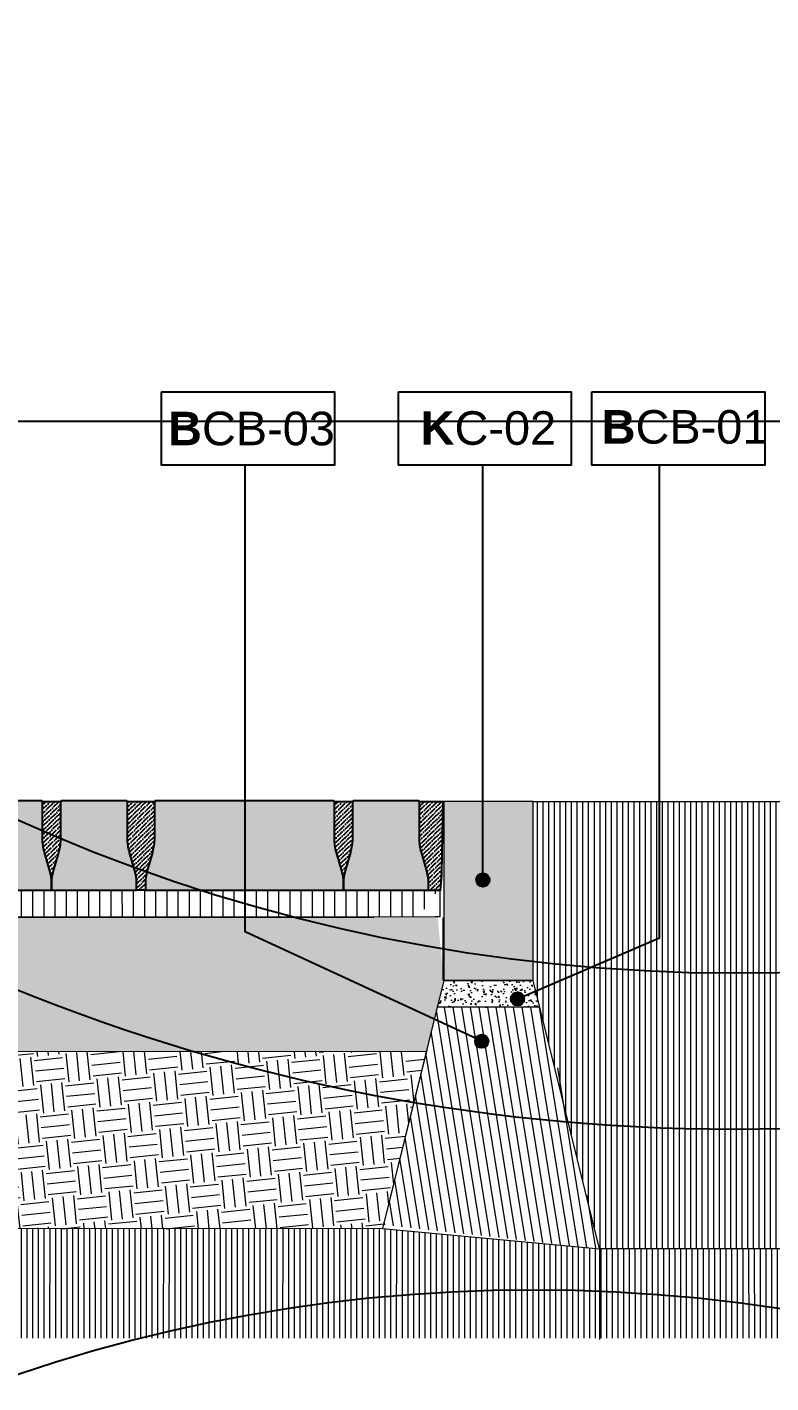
# Model space of a CAD drawing. Header units: metres. Extents: x -325 to 301, y -147 to 149.
# Drawn here: x 23.572 to 24.403, y 82.381 to 83.897 of the extents above; entities that cross this region are included whole.
import ezdxf

# ---------------------------------------------------------------- set-up
doc = ezdxf.new("R2010")
doc.units = ezdxf.units.M
for name, color, linetype, plot in [('-aux', 50, 'Continuous', False), ('-AUX-TWQ', 1, 'Continuous', False), ('-AUX_MON', 3, 'Continuous', False)]:
    doc.layers.add(name, color=color, linetype=linetype, plot=plot)
for name, color, linetype, true_color in [('0-TX-1_25', 7, 'Continuous', 0x3f4f7f), ('3-TR-paviment fort', 7, 'Continuous', 0xd1d1d1), ('EIT_3 TR sorra', 7, 'Continuous', 0xd8ceb0)]:
    doc.layers.add(name, color=color, linetype=linetype, true_color=true_color)
for name, color, linetype, lineweight, true_color in [('03-TR-Paviment_01_Compacted Ground', 7, 'Continuous', 5, 0xc5a967), ('03-TR-Paviment_05_Open Joint Precast Pavements', 7, 'Continuous', 5, 0xb3b3b3), ('3-TR sorra granitica', 7, 'Continuous', 0, 0xf2dac9), ('3-TR tot_u', 7, 'Continuous', 5, 0x787878)]:
    doc.layers.add(name, color=color, linetype=linetype, lineweight=lineweight, true_color=true_color)
for name, color, linetype, lineweight in [('1-CM', 7, 'Continuous', 0), ('3-TR Formigó', 252, 'Continuous', 0), ('3-TR Seleccionat', 44, 'Continuous', 0), ('3-TR Tot-u', 37, 'Continuous', 0)]:
    doc.layers.add(name, color=color, linetype=linetype, lineweight=lineweight)
for name, color, linetype in [('1-L- kodolé', 7, 'Continuous'), ('A-KEYPLAN_HATCH', 7, 'Continuous'), ('A_TEXT_2', 7, 'Continuous')]:
    doc.layers.add(name, color=color, linetype=linetype)
doc.styles.get("Standard").update_dxf_attribs({"font": 'arial.ttf'})
pattern_1 = [(270, (0, 0), (0.006350000000000001, -8.673617379884035e-19), [])]
pattern_2 = [(44.44704254352422, (-5.817257583553065, 12.70800401931793), (0.001874050511207277, 0.006619192748027979), [0.008532812500000072, -0.001706562500000015, 0, -0.001706562500000015])]

# ---------------------------------------------------------------- blocks, each defined once
blk = doc.blocks.new('hatch keyplan 2')
at = {"layer": 'A-KEYPLAN_HATCH'}
blk.add_lwpolyline([(0, 0.005476596624248486), (0.012874798693294, 0.005476596623793739), (0.012874798693294, -2.273736754432321e-13), (0, 0)], close=True, dxfattribs=at)
blk = doc.blocks.new('hatch keyplan')
at = {"layer": 'A-KEYPLAN_HATCH'}
blk.add_blockref('hatch keyplan 2', (1.430579833341536, 0.8521467901477053), dxfattribs=at)
blk = doc.blocks.new('B-CB03')
at = {"layer": 'A-KEYPLAN_HATCH'}
blk.add_blockref('hatch keyplan', (-1.430579833438594, -0.8521467901477053), dxfattribs=at)
at = {"layer": 'A_TEXT_2', "insert": (-0.0007977309449526127, 0.00398371515799123), "char_height": 0.0025, "attachment_point": 1}
blk.add_mtext_dynamic_manual_height_columns('\\pi0.00128;{\\fArial|b1|i0|c0|p34;B}CB-03', width=0.01456192034901793, gutter_width=0.015, heights=[0], dxfattribs=at)
blk = doc.blocks.new('K01B')
at = {"layer": 'A-KEYPLAN_HATCH'}
blk.add_blockref('hatch keyplan', (-1.43057983324603, -0.8521467901474874), dxfattribs=at)
at = {"layer": 'A_TEXT_2', "insert": (-0.0007977307990891802, 0.004020148496436171), "char_height": 0.0025, "attachment_point": 1}
blk.add_mtext_dynamic_manual_height_columns('\\pi0.00246;{\\fArial|b1|i0|c0|p34;K}C-02', width=0.01456192034901793, gutter_width=0.015, heights=[0], dxfattribs=at)
blk = doc.blocks.new('B-CB01')
at = {"layer": 'A-KEYPLAN_HATCH'}
blk.add_blockref('hatch keyplan', (-1.430579833341536, -0.8521467901477052), dxfattribs=at)
at = {"layer": 'A_TEXT_2', "insert": (-0.0007977308478921419, 0.004105509799023688), "char_height": 0.0025, "attachment_point": 1}
blk.add_mtext_dynamic_manual_height_columns('\\pi0.00152;{\\fArial|b1|i0|c0|p34;B}CB-01', width=0.01456192034901793, gutter_width=0.015, heights=[0], dxfattribs=at)
blk = doc.blocks.new('POINT')
at = {"layer": '0-TX-1_25'}
h = blk.add_hatch(dxfattribs=at)
h.set_pattern_fill('ANGLE', color=256)
h.set_pattern_definition([(0, (-83.74681484067048, -12.72584030761209), (0, 6.985), [5.08, -1.905]), (90, (-83.74681484067048, -12.72584030761209), (-6.985, 4.277078946022131e-16), [5.08, -1.905])])
edge = h.paths.add_edge_path()
edge.add_arc((0, 0), 0.0075, 0, 360)
h = blk.add_hatch(color=256, dxfattribs=at)
h.dxf.hatch_style = 1
edge = h.paths.add_edge_path()
edge.add_arc((0, 0), 0.0075, 0, 360)
blk.add_circle((0, 0), 0.0075, dxfattribs=at)

msp = doc.modelspace()

# ---------------------------------------------------------------- hatches: boundary and pattern name
at = {"layer": '03-TR-Paviment_01_Compacted Ground'}
h = msp.add_hatch(dxfattribs=at)
h.set_pattern_fill('ANSI31', color=256, scale=0.002, angle=225, style=0)
h.set_pattern_definition(pattern_1)
h.paths.add_polyline_path([(24.22460479866209, 83.03143341080732), (24.1373726258017, 83.03143341080732), (24.1373726258017, 82.83143343877285), (24.14538800403898, 82.8014333910047), (24.22460479866209, 82.8366391114887)])
h = msp.add_hatch(dxfattribs=at)
h.set_pattern_fill('ANSI31', color=256, scale=0.002, angle=225, style=0)
h.set_pattern_definition(pattern_1)
h.paths.add_polyline_path([(25.01720427678879, 83.03143341080732), (24.22460479866209, 83.03143341080732), (24.22460479866209, 82.8366391114887), (24.14538800403898, 82.8014333910047), (24.15769877004558, 82.7514334217094), (24.21186613519347, 82.53143341127307), (25.01720427678878, 82.53143341127304)])
at = {"layer": '03-TR-Paviment_05_Open Joint Precast Pavements'}
h = msp.add_hatch(color=256, dxfattribs=at)
h.dxf.hatch_style = 1
edge = h.paths.add_edge_path()
edge.add_line((23.59968040305938, 82.93230960455465), (23.59967832892021, 82.94050538311286))
edge.add_arc((23.55126077120623, 82.9404931361091), 0.04841755926288388, 0.01449270978704259, 16.01351183617679)
edge.add_line((23.59779956778169, 82.95384979955034), (23.59184768007022, 82.97458802938799))
edge.add_arc((23.64677487019144, 82.99035217060731), 0.05714459172131751, 180.0144962131263, 196.0135153394093, ccw=False)
edge.add_line((23.5896302802991, 82.99033771264585), (23.5896198744293, 83.0314629855927))
edge.add_line((23.5896198744293, 83.0314629855927), (23.58882266931576, 83.0314627843517))
edge.add_line((23.58882266931576, 83.0314627843517), (23.58882245575002, 83.03230686013485))
edge.add_line((23.58882245575002, 83.03230686013485), (23.44299658915094, 83.03226996506969))
edge.add_line((23.44299658915094, 83.03226996506969), (23.44299680364873, 83.0314258864928))
edge.add_line((23.44299680364873, 83.0314258864928), (23.44219959806846, 83.03142568944263))
edge.add_line((23.44219959806846, 83.03142568944263), (23.44221000393908, 82.99030041323617))
edge.add_arc((23.38506541712717, 82.99028595618486), 0.05714458864066561, -15.984523824931216, 0.01449530135130317, ccw=False)
edge.add_line((23.44000057386911, 82.97454961084522), (23.43405918211195, 82.9538083671459))
edge.add_arc((23.48060472456918, 82.94047525326741), 0.04841755310148012, 164.0154767829655, 180.0144959093548)
edge.add_line((23.4321871730173, 82.94046300356142), (23.43218924622465, 82.93226722686563))
edge.add_line((23.43218924622465, 82.93226722686563), (23.59968040305938, 82.93230960455465))
h = msp.add_hatch(color=256, dxfattribs=at)
h.dxf.hatch_style = 1
edge = h.paths.add_edge_path()
edge.add_line((23.6946434853936, 82.93233362440358), (23.69464141171999, 82.94052940342756))
edge.add_arc((23.64622385141952, 82.94051715002881), 0.04841756185099815, 0.01450027663030752, 16.01351940301985)
edge.add_line((23.6927626487187, 82.95387382033023), (23.68681076147301, 82.97461204970236))
edge.add_arc((23.74173794851409, 82.99037618879844), 0.05714458817496144, 180.0144950188228, 196.0135141451056, ccw=False)
edge.add_line((23.6845933621678, 82.99036173202903), (23.68458295629775, 83.03148700590718))
edge.add_line((23.68458295629775, 83.03148700590718), (23.68378575118396, 83.03148680559752))
edge.add_line((23.68378575118396, 83.03148680559752), (23.68378553808412, 83.03233088044945))
edge.add_line((23.68378553808412, 83.03233088044945), (23.61048774598756, 83.03231233530812))
edge.add_line((23.61048774598756, 83.03231233530812), (23.61048795955365, 83.03146825812799))
edge.add_line((23.61048795955365, 83.03146825812799), (23.60969075397384, 83.03146805921519))
edge.add_line((23.60969075397384, 83.03146805921519), (23.6097011589127, 82.99034278487112))
edge.add_arc((23.55255656759707, 82.99032832380676), 0.05714459314539205, -15.984519802410375, 0.014499323871916658, ccw=False)
edge.add_line((23.60749172977437, 82.9745919810834), (23.60155033755134, 82.95385073831531))
edge.add_arc((23.6480958837871, 82.94051762728563), 0.04841755594941401, 164.0154812551288, 180.0145003815175)
edge.add_line((23.59967832938824, 82.94050537379974), (23.59968040306137, 82.9323095966384))
edge.add_line((23.59968040306137, 82.9323095966384), (23.6946434853936, 82.93233362440358))
h = msp.add_hatch(color=256, dxfattribs=at)
h.dxf.hatch_style = 1
edge = h.paths.add_edge_path()
edge.add_line((23.9258802166129, 82.93239212151036), (23.92587814433639, 82.94058790006903))
edge.add_arc((23.8774605878144, 82.9405756495191), 0.04841755807180651, 0.01449690655821002, 16.01351603294669)
edge.add_line((23.92399938226666, 82.95393231604062), (23.91804749408952, 82.97467054587814))
edge.add_arc((23.97297468444415, 82.99043468544066), 0.05714459148861148, 180.0144945518442, 196.0135136781267, ccw=False)
edge.add_line((23.9158300947841, 82.99042022913616), (23.91581968937994, 83.03154550208309))
edge.add_line((23.91581968937994, 83.03154550208309), (23.91502248380073, 83.031545300842))
edge.add_line((23.91502248380073, 83.031545300842), (23.91502227023463, 83.03238937802213))
edge.add_line((23.91502227023463, 83.03238937802213), (23.71545082731298, 83.0323388834668))
edge.add_line((23.71545082731298, 83.0323388834668), (23.71545104134498, 83.03149480535548))
edge.add_line((23.71545104134498, 83.03149480535548), (23.71465383623074, 83.03149460690845))
edge.add_line((23.71465383623074, 83.03149460690845), (23.71466424070401, 82.99036933209862))
edge.add_arc((23.65751965293507, 82.99035486984396), 0.05714458959900868, -15.98451860804579, 0.01450051823638887, ccw=False)
edge.add_line((23.71245481203113, 82.97461852924235), (23.70651341934254, 82.95387728600846))
edge.add_arc((23.7530589606078, 82.94054417567612), 0.04841755097906195, 164.0154804286823, 180.014499555071)
edge.add_line((23.70464141117911, 82.94053192288987), (23.70464348438679, 82.9323361447971))
edge.add_line((23.70464348438679, 82.9323361447971), (23.9258802166129, 82.93239212151036))
h = msp.add_hatch(color=256, dxfattribs=at)
h.dxf.hatch_style = 1
edge = h.paths.add_edge_path()
edge.add_line((24.02084330080888, 82.93241614485221), (24.0208412285325, 82.94061192294524))
edge.add_arc((23.97242366680757, 82.94059967143569), 0.04841756327498768, 0.01449804057935654, 16.0135171669682)
edge.add_line((24.01896246599675, 82.9539563403137), (24.0130105778196, 82.9746945701512))
edge.add_arc((24.06793776320407, 82.99045870901398), 0.05714458651827536, 180.0144952521911, 196.0135143784736, ccw=False)
edge.add_line((24.01079317851453, 82.99044425201224), (24.0107827726447, 83.03156952495907))
edge.add_line((24.0107827726447, 83.03156952495907), (24.00998556753105, 83.03156932418374))
edge.add_line((24.00998556753105, 83.03156932418374), (24.00998535489661, 83.03241339996711))
edge.add_line((24.00998535489661, 83.03241339996711), (23.93668756233438, 83.03239485482565))
edge.add_line((23.93668756233438, 83.03239485482565), (23.93668777590072, 83.03155077671421))
edge.add_line((23.93668777590072, 83.03155077671421), (23.93589056985479, 83.03155057966391))
edge.add_line((23.93589056985479, 83.03155057966391), (23.93590097619108, 82.99042530345758))
edge.add_arc((23.87875638984557, 82.99041084309286), 0.05714458817509308, -15.984520502629607, 0.014498623653196319, ccw=False)
edge.add_line((23.93369154705242, 82.97467450106684), (23.9277501548295, 82.9539332578331))
edge.add_arc((23.97429569562994, 82.94060014418703), 0.04841755144475176, 164.015476507467, 180.0144956338556)
edge.add_line((23.92587814573473, 82.94058789471427), (23.92588022033942, 82.93239211662184))
edge.add_line((23.92588022033942, 82.93239211662184), (24.02084330080888, 82.93241614485221))
at = {"layer": '3-TR Formigó'}
h = msp.add_hatch(dxfattribs=at)
h.set_pattern_fill('ANSI31', color=256, scale=0.003, angle=234.1752438963392, style=0)
h.set_pattern_definition([(279.1752438963392, (26.92218907372553, 82.63143337579952), (0.009403130041245794, 0.001518805592372136), [])])
h.paths.add_polyline_path([(24.15000153895432, 82.80143339165993), (24.03061507645275, 82.80143337470388), (23.97073668313441, 82.55823803014638), (24.21186613519393, 82.53143341127307)])
at = {"layer": '3-TR Seleccionat'}
h = msp.add_hatch(dxfattribs=at)
h.set_pattern_fill('ANSI31', color=256, scale=0.002, angle=225, style=0)
h.set_pattern_definition([(270, (441100.3129433141, -650754.0349999449), (-0.00635, -1.734723475976807e-18), [])])
h.paths.add_polyline_path([(22.77206826826877, 82.55334351644265), (22.77197852104064, 82.43143359104153), (25.27197852010931, 82.43143359057586), (25.26999900015197, 82.53143341127303), (24.21186613519347, 82.53143341127311), (23.96966517294732, 82.55388610460948)])
at = {"layer": '3-TR sorra granitica'}
h = msp.add_hatch(dxfattribs=at)
h.set_pattern_fill('LINE', color=256, scale=0.09999999999999998, angle=54.36802460532453, style=0)
h.set_pattern_definition([(90.01449684407235, (48.10111169288632, 291.0941641193358), (-0.0124999995998879, -3.162720719002675e-06), [])])
h.paths.add_polyline_path([(24.03200822209233, 82.93215787601613), (24.03143074934586, 82.90292743215738), (24.03391520207649, 82.90292826584886), (24.03389504069358, 82.93215778152485)])
h.paths.add_polyline_path([(22.76789886360848, 82.93222118220805), (22.76789886360848, 82.90250343706322), (24.01029596506633, 82.90292034009666), (24.03158650816447, 82.93215789713541)])
at = {"layer": '3-TR Tot-u'}
h = msp.add_hatch(dxfattribs=at)
h.set_pattern_fill('EARTH', color=256, scale=0.005, angle=-84.07414778341365)
h.set_pattern_definition([(275.9258522165863, (-39.78573778722401, 3.166461087123551), (0.03485825126725671, -0.02830242601949161), [0.03175, -0.03175]), (275.9258522165863, (-39.77389516023274, 3.167690304357507), (0.03485825126725671, -0.02830242601949161), [0.03175, -0.03175]), (275.9258522165863, (-39.76205253324148, 3.168919521591462), (0.03485825126725671, -0.02830242601949161), [0.03175, -0.03175]), (5.925852216586344, (-39.75769525183307, 3.16538171833902), (0.02830242601949161, 0.03485825126725671), [0.03174999999999997, -0.03174999999999997]), (5.925852216586344, (-39.75646603459911, 3.153539091347767), (0.02830242601949161, 0.03485825126725671), [0.03174999999999997, -0.03174999999999997]), (5.925852216586344, (-39.75523681736516, 3.1416964643565), (0.02830242601949161, 0.03485825126725671), [0.03174999999999997, -0.03174999999999997])])
h.paths.add_polyline_path([(22.76789886360848, 82.75328858659078), (22.76789886360848, 82.55334162743509), (23.96966517294732, 82.55388610460948), (24.01830432380386, 82.75143342170934)])
at = {"layer": '3-TR tot_u'}
h = msp.add_hatch(dxfattribs=at)
h.set_pattern_fill('AR-CONC', color=256, scale=0.0002499999999999997, angle=92.9928143935928)
h.set_pattern_definition([(142.9928143935928, (-39.78573778722401, 3.166461087123551), (0.00160133854976033, 0.04569209416202706), [0.004762499999999995, -0.05238749999999995]), (87.99281439359284, (-39.78573778722401, 3.166461087123551), (-0.04723904418761809, -0.01129264178091974), [0.003809999999999996, -0.04191014604249996]), (193.4442590935928, (-39.78560434261437, 3.170268749418895), (-0.04563770368725484, 0.03439945236275431), [0.004047502199999993, -0.04452256114999992]), (139.1770143935928, (-39.79842046557315, 3.165798011040323), (0.00695793884922797, 0.0682260934048176), [0.007143749999999992, -0.07858124999999991]), (189.6283720035927, (-39.79784064389631, 3.171483513455613), (-0.06487092434638955, 0.05604051034146583), [0.006071255784999993, -0.06678390203999993]), (84.17696556359282, (-39.79842046557315, 3.165798011040323), (-0.06487092434352237, 0.05604051034498883), [0.005714991767499994, -0.06286493297999993]), (113.9928143935928, (-39.79558133402748, 3.172305119235702), (0.02355245547627941, 0.03918673552424966), [0.004762499999999994, -0.05238749999999994]), (58.99281439359278, (-39.79558133402748, 3.172305119235702), (-0.04679086962607495, 0.01302528763197387), [0.003809999999999996, -0.04190999999999995]), (164.4442593935928, (-39.79361862939163, 3.175570680528622), (-0.02323841438272714, 0.05221202305941412), [0.004047502199999996, -0.04452248439999995]), (130.4928143935928, (-39.78573778722401, 3.166461087123551), (-0.02115024290892982, -0.0003325720948346777), [0, -0.04140199999999996, 0, -0.04254499999999996, 0, -0.04206874999999995]), (100.4928143935928, (-39.78573778722401, 3.166461087123551), (-0.02588315998721204, 0.01537450676871891), [0, -0.02425699999999997, 0, -0.04044949999999996, 0, -0.01603374999999999]), (60.4928143935928, (-39.78499845739121, 3.152319900764255), (-0.0003395878614522781, 0.03392619092123889), [0, -0.01587499999999998, 0, -0.04952999999999995, 0, -0.06572249999999992]), (50.49281439359279, (-39.7846669193496, 3.145978561589686), (-0.008281435526141462, 0.03664990282591291), [0, -0.02063749999999996, 0, -0.03289299999999994, 0, -0.04667249999999992])])
h.paths.add_polyline_path([(24.0325484963903, 82.90292737592887), (24.03330710135914, 82.90187192010333), (24.03140990338149, 82.90187225371788)])
h.paths.add_polyline_path([(22.76789886360848, 82.90210394518414), (22.76789886360848, 82.75328858659077), (23.97588009915981, 82.75149636443807), (24.01830432380386, 82.75143342170934), (24.03800154692472, 82.83143345282251), (24.03104090201423, 82.90292639427027)])
h = msp.add_hatch(dxfattribs=at)
h.set_pattern_fill('AR-CONC', color=256, scale=9e-05, angle=90.26641431039367)
h.set_pattern_definition([(140.2664143103937, (-59.39844769554128, 60.00604736131122), (0.001358261347982061, 0.01640311316296629), [0.0017145, -0.0188595]), (85.26641431039367, (-59.39844769554128, 60.00604736131122), (-0.01718018148039424, -0.003251827319955159), [0.0013716, -0.0150876525753]), (190.7178590103937, (-59.39833450740176, 60.0074142830192), (-0.01582191943130427, 0.01315128580300938), [0.001457100792, -0.016028122014]), (136.4506143103937, (-59.40301964611643, 60.00602610247073), (0.003670327151181657, 0.02441444385953116), [0.00257175, -0.02828925]), (186.9019719203937, (-59.40271378797158, 60.00806063764092), (-0.02236745963156911, 0.02126259792724011), [0.0021856520826, -0.0240422047344]), (81.45056548039366, (-59.40301964611643, 60.00602610247073), (-0.02236745963047776, 0.02126259792845786), [0.0020573970363, -0.0226313758728]), (111.2664143103937, (-59.40188728789292, 60.00831739246844), (0.009140320580882877, 0.01368794375791834), [0.0017145, -0.0188595]), (56.2664143103937, (-59.40188728789292, 60.00831739246844), (-0.01660260073058194, 0.005485043237329697), [0.0013716, -0.0150876]), (161.7178593103937, (-59.40112559450657, 60.00945805444776), (-0.007462280235117282, 0.01917298696442482), [0.001457100791999997, -0.01602809438399995]), (127.7664143103937, (-59.39844769554128, 60.00604736131122), (-0.007611163754578943, 0.0002425866008496274), [0, -0.01490472, 0, -0.0153162, 0, -0.01514475]), (97.76641431039367, (-59.39844769554128, 60.00604736131122), (-0.009044117031634472, 0.005971780936707849), [0, -0.00873252, 0, -0.01456182, 0, -0.005772150000000001]), (57.76641431039366, (-59.39842399193412, 60.00094963641992), (0.0004588392826058817, 0.01220541901602734), [0, -0.005715, 0, -0.0178308, 0, -0.0236601]), (47.76641431039366, (-59.39841336251388, 59.99866366113234), (-0.002350348719380294, 0.0133208416991804), [0, -0.0074295, 0, -0.01184148, 0, -0.0168021])])
h.paths.add_polyline_path([(24.1453880133832, 82.8014333910047), (24.13800154692474, 82.83143338995562), (24.03835770159859, 82.831345680389), (24.03061507645275, 82.80143337470388)])
at = {"layer": '3-TR-paviment fort'}
msp.add_hatch(color=256, dxfattribs=at).paths.add_polyline_path([(24.13800154692474, 83.03143338995562), (24.03800154692472, 83.03143338995562), (24.03800154692472, 82.83143338995562), (24.13800154692474, 82.83143338995562)])
at = {"layer": 'EIT_3 TR sorra'}
h = msp.add_hatch(dxfattribs=at)
h.set_pattern_fill('ANSI36', color=256, scale=0.00107500000000001, angle=-0.5529574564757708, style=0, double=1)
h.set_pattern_definition(pattern_2)
edge = h.paths.add_edge_path()
edge.add_line((23.59968040534106, 82.93230610790451), (23.5996783316678, 82.9405018855315))
edge.add_arc((23.55126077703414, 82.94048963640593), 0.04841755618310783, 0.0144952215889621, 16.01351434770132)
edge.add_line((23.59779957006386, 82.95384630103757), (23.59184768374854, 82.97458453413518))
edge.add_arc((23.64677487363687, 82.99034867701121), 0.05714459195448499, 180.0144978742515, 196.0135170004702, ccw=False)
edge.add_line((23.58963028351178, 82.99033421739296), (23.58961987815444, 83.03146298629214))
edge.add_line((23.58961987815444, 83.03146298629214), (23.60969075630116, 83.03146806317389))
edge.add_line((23.60969075630116, 83.03146806317389), (23.60970116165851, 82.99033929427469))
edge.add_arc((23.55255657010982, 82.9903248348669), 0.05714459337803443, -15.984521463440217, 0.01449766287072407, ccw=False)
edge.add_line((23.60749173205456, 82.97458849048688), (23.60155033983128, 82.95384724865008))
edge.add_arc((23.64809587211558, 82.94051413450913), 0.04841754339415512, 164.0154731693031, 180.0144922955159)
edge.add_line((23.59967833027025, 82.94050188785945), (23.59968040440997, 82.93230610697296))
h = msp.add_hatch(dxfattribs=at)
h.set_pattern_fill('ANSI36', color=256, scale=0.00107500000000001, angle=-0.5529574564757708, style=0, double=1)
h.set_pattern_definition(pattern_2)
edge = h.paths.add_edge_path()
edge.add_line((23.70464348573235, 82.93233266723882), (23.69464348767305, 82.93233013660101))
edge.add_line((23.69464348767305, 82.93233013660101), (23.69464141353379, 82.94052591562487))
edge.add_arc((23.6462238622139, 82.94051366603443), 0.04841755286945318, 0.01449577268792196, 16.01351489880018)
edge.add_line((23.69276265193007, 82.95387033019959), (23.6868107660804, 82.97460856329734))
edge.add_arc((23.74173794957504, 82.99037270358362), 0.05714458509446951, 180.0144971468557, 196.0135162730742, ccw=False)
edge.add_line((23.68459336630978, 82.99035824469257), (23.68458296002287, 83.03148700660661))
edge.add_line((23.68458296002287, 83.03148700660661), (23.71465383716034, 83.03149461366077))
edge.add_line((23.71465383716034, 83.03149461366077), (23.7146642425157, 82.99036585267783))
edge.add_arc((23.65751965262367, 82.9903513935033), 0.05714459172131309, -15.984521696908018, 0.014497429402808848, ccw=False)
edge.add_line((23.71245481291162, 82.97461504935566), (23.70651342022242, 82.95387380845008))
edge.add_arc((23.75305895983136, 82.94054069835003), 0.04841754932281962, 164.0154801531912, 180.0144992794035)
edge.add_line((23.70464141205886, 82.94052844579716), (23.70464348573235, 82.93233266723882))
edge.add_line((23.70464348573235, 82.93233266723882), (23.69464348767305, 82.93233013660101))
h = msp.add_hatch(dxfattribs=at)
h.set_pattern_fill('ANSI36', color=256, scale=0.00107500000000001, angle=-0.5529574564757708, style=0, double=1)
h.set_pattern_definition(pattern_2)
edge = h.paths.add_edge_path()
edge.add_line((23.92588022028676, 82.93238864395266), (23.92587814661351, 82.94058442157969))
edge.add_arc((23.87746059363674, 82.94057217222168), 0.0484175545262805, 0.0144954971384326, 16.01351462325074)
edge.add_line((23.92399938500968, 82.95392883662008), (23.91804749869424, 82.97466707018336))
edge.add_arc((23.97297468715913, 82.99043121116947), 0.05714459006491791, 180.0144964465657, 196.0135155727838, ccw=False)
edge.add_line((23.91583009892325, 82.9904167529756), (23.91581969217371, 83.0315455027823))
edge.add_line((23.91581969217371, 83.0315455027823), (23.93589056985479, 83.03155057966391))
edge.add_line((23.93589056985479, 83.03155057966391), (23.93590097613878, 82.99042182939142))
edge.add_arc((23.87875638624681, 82.9904073702169), 0.0571445917212598, -15.984521696909098, 0.014497429402808848, ccw=False)
edge.add_line((23.9336915465347, 82.97467102606927), (23.92775015384551, 82.9539297851637))
edge.add_arc((23.9742956899083, 82.94059667387162), 0.04841754624202822, 164.0154776415345, 180.0144967677471)
edge.add_line((23.92587814521605, 82.94058442344199), (23.92588021935556, 82.93238864348679))
h = msp.add_hatch(dxfattribs=at)
h.set_pattern_fill('ANSI36', color=256, scale=0.00107500000000001, angle=-0.5529574564757708, style=0, double=1)
h.set_pattern_definition([(44.44704254352422, (-5.228603528968847, 12.70815293730452), (0.001874050511207277, 0.006619192748027979), [0.008532812500000072, -0.001706562500000015, 0, -0.001706562500000015])])
edge = h.paths.add_edge_path()
edge.add_line((24.02084330495356, 82.93241264680557), (24.03389504069358, 82.93215778152485))
edge.add_line((24.03389504069358, 82.93215778152485), (24.02084330355693, 82.9324126454082))
edge.add_arc((23.95297915375977, 82.93733912924154), 0.0680427297413244, 355.847992416989, 374.1325436156775)
edge.add_line((24.01896246734792, 82.95395284040367), (24.0130105810325, 82.97469107396697))
edge.add_arc((24.06793776854034, 82.9904552097496), 0.05714458770954479, 180.0144916964865, 196.0135108227047, ccw=False)
edge.add_line((24.01079318265863, 82.99044075629388), (24.01078277636988, 83.03156952542567))
edge.add_line((24.01078277636988, 83.03156952542567), (24.03085365405083, 83.03157460277296))
edge.add_line((24.03085365405083, 83.03157460277296), (24.03698201697293, 83.03145353165324))
edge.add_line((24.03698201697293, 83.03145353165324), (24.03585789221513, 82.9745527240846))
edge.add_line((24.03585789221513, 82.9745527240846), (24.03534826840963, 82.94875664950511))
edge.add_line((24.03534826840963, 82.94875664950511), (24.03389503929611, 82.93215778338714))
edge.add_line((24.03389503929611, 82.93215778338714), (24.02084330355693, 82.9324126454082))

# ---------------------------------------------------------------- linework, layer by layer
at = {"layer": '-aux'}
msp.add_lwpolyline([(12.23447743480324, 83.4566912249669), (142.2344774348032, 83.4566912249669)], dxfattribs=at)
for points in [[(23.59968040440997, 82.93230610697296), (23.59968040534106, 82.93230610790451), (23.5996783316678, 82.9405018855315, 0.06992251114754273), (23.59779957006386, 82.95384630103757), (23.59184768374854, 82.97458453413518, -0.06992251114800961), (23.58963028351178, 82.99033421739296), (23.58961987815444, 83.03146298629214), (23.60969075630116, 83.03146806317389), (23.60970116165851, 82.99033929427469, -0.0699225111484148), (23.60749173205456, 82.97458849048688), (23.60155033983128, 82.95384724865008, 0.06992251114798485), (23.59967833027025, 82.94050188785945), (23.59968040440997, 82.93230610697296), (23.59968040534106, 82.93230610790451)], [(23.70464348573235, 82.93233266723882), (23.69464348767305, 82.93233013660101), (23.69464141353379, 82.94052591562487, 0.06992251114754273), (23.69276265193007, 82.95387033019959), (23.6868107660804, 82.97460856329734, -0.06992251114800961), (23.68459336630978, 82.99035824469257), (23.68458296002287, 83.03148700660661), (23.71465383716034, 83.03149461366077), (23.7146642425157, 82.99036585267783, -0.0699225111484148), (23.71245481291162, 82.97461504935566), (23.70651342022242, 82.95387380845008, 0.06992251114798485), (23.70464141205886, 82.94052844579716), (23.70464348573235, 82.93233266723882), (23.69464348767305, 82.93233013660101)], [(23.92588021935556, 82.93238864348679), (23.92588022028676, 82.93238864395266), (23.92587814661351, 82.94058442157969, 0.06992251114754273), (23.92399938500968, 82.95392883662008), (23.91804749869424, 82.97466707018336, -0.06992251114800961), (23.91583009892325, 82.9904167529756), (23.91581969217371, 83.0315455027823), (23.93589056985479, 83.03155057966391), (23.93590097613878, 82.99042182939142, -0.0699225111484148), (23.9336915465347, 82.97467102606927), (23.92775015384551, 82.9539297851637, 0.06992251114798485), (23.92587814521605, 82.94058442344199), (23.92588021935556, 82.93238864348679), (23.92588022028676, 82.93238864395266)], [(24.02084330355693, 82.9324126454082), (24.02084330495356, 82.93241264680557), (24.03389504069358, 82.93215778152485), (24.02084330355693, 82.9324126454082, 0.07995110872889244), (24.01896246734792, 82.95395284040367), (24.0130105810325, 82.97469107396697, -0.06992251114800961), (24.01079318265863, 82.99044075629388), (24.01078277636988, 83.03156952542567), (24.03085365405083, 83.03157460277296), (24.03698201697293, 83.03145353165324), (24.03585789221513, 82.9745527240846), (24.03534826840963, 82.94875664950511), (24.03389503929611, 82.93215778338714), (24.02084330355693, 82.9324126454082), (24.02084330495356, 82.93241264680557)]]:
    msp.add_lwpolyline(points, format="xyb", dxfattribs=at)
at = {"layer": '-AUX-TWQ'}
for radius in [2.127904835691499, 1.953244446133011]:
    msp.add_circle((24.36238227049473, 84.79272276306195), radius, dxfattribs=at)
at = {"layer": '-AUX_MON'}
msp.add_circle((24.13831759426489, 80.68986749736263), 1.795796165688976, dxfattribs=at)
at = {"layer": '0-TX-1_25'}
for points in [[(24.08038974026012, 82.76342498909473), (23.81606277281925, 82.88576858044924), (23.81606277281925, 83.40754544170736)], [(24.08170137244237, 82.94378040162846), (24.08170137244236, 83.40754544170737)], [(24.12027762517643, 82.8108212820139), (24.27882826630436, 82.87893556857878), (24.27882826630436, 83.40756912390148)]]:
    msp.add_lwpolyline(points, dxfattribs=at)
at = {"layer": '1-CM'}
for p, q in [((22.76789886360848, 82.90211920908285), (23.95982292290424, 82.90211920908285)), ((24.03737262591812, 82.8314334108073), (24.03737262661662, 82.90143363408725)), ((24.01830432380386, 82.75143342170934), (22.76789886360848, 82.75328858659077)), ((23.96966517294732, 82.55388610460948), (22.76789886360848, 82.55334162743509))]:
    msp.add_line(p, q, dxfattribs=at)
for points in [[(24.03800154692472, 82.83143338995562), (24.13800154692474, 82.83143338995562), (24.13800154692474, 83.03143338995562), (24.03800154692472, 83.03143338995562)], [(24.03800152794902, 82.83143337575295), (23.96966517294732, 82.55388610460948), (24.21186613519347, 82.53143341127311), (24.13800154692474, 82.83143337575295)]]:
    msp.add_lwpolyline(points, close=True, dxfattribs=at)
for points in [[(24.1373726258017, 83.03143341080732), (25.26999900044302, 83.03143341080732)], [(24.02816660195196, 82.90292452269169), (24.03391520207649, 82.90292826584886), (24.03389504069358, 82.93215778152485), (22.76789886360848, 82.93219587614533)], [(22.76789886360848, 82.90210390895663), (24.02816660195196, 82.90292452269169)], [(24.14538800403898, 82.8014333910047), (24.03061507645275, 82.80143337470388)], [(24.0189078896443, 82.75388479699798), (23.96966517294732, 82.55388610460948)], [(25.26999900015198, 82.53143341127299), (24.21186613519347, 82.53143341127307)], [(24.21186613519347, 82.53143341127311), (24.21186613519347, 82.43000879338261)]]:
    msp.add_lwpolyline(points, dxfattribs=at)
at = {"layer": '1-L- kodolé'}
for points in [[(23.59968040305938, 82.93230960455465), (23.59967832892021, 82.94050538311286, 0.06992251114875708), (23.59779956778169, 82.95384979955034), (23.59184768007022, 82.97458802938799, -0.0699225111482901), (23.5896302802991, 82.99033771264585), (23.5896198744293, 83.0314629855927), (23.58882266931576, 83.0314627843517), (23.58882245575002, 83.03230686013485), (23.44299658915094, 83.03226996506969), (23.44299680364873, 83.0314258864928), (23.44219959806846, 83.03142568944263), (23.44221000393908, 82.99030041323617, -0.0699225111482901), (23.44000057386911, 82.97454961084522), (23.43405918211195, 82.9538083671459, 0.06992251114875708), (23.4321871730173, 82.94046300356142), (23.43218924622465, 82.93226722686563)], [(23.6946434853936, 82.93233362440358), (23.69464141171999, 82.94052940342756, 0.06992251114875708), (23.6927626487187, 82.95387382033023), (23.68681076147301, 82.97461204970236, -0.0699225111482901), (23.6845933621678, 82.99036173202903), (23.68458295629775, 83.03148700590718), (23.68378575118396, 83.03148680559752), (23.68378553808412, 83.03233088044945), (23.61048774598756, 83.03231233530812), (23.61048795955365, 83.03146825812799), (23.60969075397384, 83.03146805921519), (23.6097011589127, 82.99034278487112, -0.0699225111482901), (23.60749172977437, 82.9745919810834), (23.60155033755134, 82.95385073831531, 0.06992251114875708), (23.59967832938824, 82.94050537379974), (23.59968040306137, 82.9323095966384)], [(23.9258802166129, 82.93239212151036), (23.92587814433639, 82.94058790006903, 0.06992251114875708), (23.92399938226666, 82.95393231604062), (23.91804749408952, 82.97467054587814, -0.0699225111482901), (23.9158300947841, 82.99042022913616), (23.91581968937994, 83.03154550208309), (23.91502248380073, 83.031545300842), (23.91502227023463, 83.03238937802213), (23.71545082731298, 83.0323388834668), (23.71545104134498, 83.03149480535548), (23.71465383623074, 83.03149460690845), (23.71466424070401, 82.99036933209862, -0.0699225111482901), (23.71245481203113, 82.97461852924235), (23.70651341934254, 82.95387728600846, 0.06992251114875708), (23.70464141117911, 82.94053192288987), (23.70464348438679, 82.9323361447971)], [(24.02084330080888, 82.93241614485221), (24.0208412285325, 82.94061192294524, 0.06992251114875708), (24.01896246599675, 82.9539563403137), (24.0130105778196, 82.9746945701512, -0.0699225111482901), (24.01079317851453, 82.99044425201224), (24.0107827726447, 83.03156952495907), (24.00998556753105, 83.03156932418374), (24.00998535489661, 83.03241339996711), (23.93668756233438, 83.03239485482565), (23.93668777590072, 83.03155077671421), (23.93589056985479, 83.03155057966391), (23.93590097619108, 82.99042530345758, -0.0699225111482901), (23.93369154705242, 82.97467450106684), (23.9277501548295, 82.9539332578331, 0.06992251114875708), (23.92587814573473, 82.94058789471427), (23.92588022033942, 82.93239211662184)]]:
    msp.add_lwpolyline(points, format="xyb", close=True, dxfattribs=at)

# ---------------------------------------------------------------- block references
at = {"layer": '0-TX-1_25', "xscale": 15, "yscale": 15, "zscale": 15}
for name, p in [('B-CB03', (23.72270982703964, 83.40758096500196)), ('K01B', (23.98720511308215, 83.40756912390106)), ('B-CB01', (24.20356441901388, 83.40756912390282))]:
    msp.add_blockref(name, p, dxfattribs=at)
at = {"layer": '0-TX-1_25'}
for p in [(24.08170137244237, 82.94378040162846), (24.12027762517643, 82.8108212820139), (24.08038974026012, 82.76342498909473)]:
    msp.add_blockref('POINT', p, dxfattribs=at)

doc.saveas('drawing.dxf')
